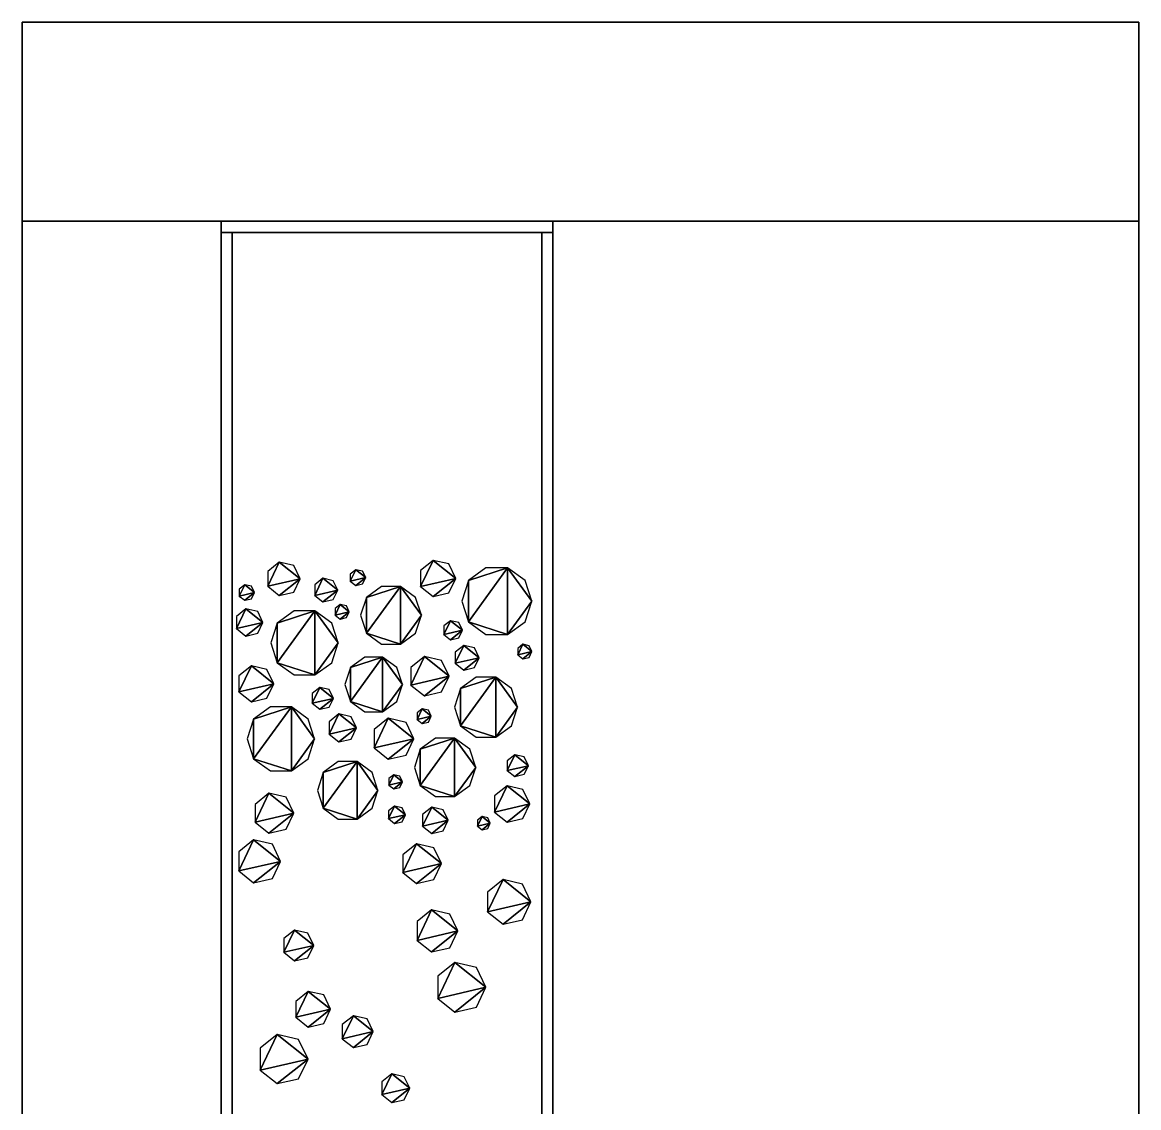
# Model space of a CAD drawing. Header units: metres. Extents: x 0 to 1.01, y 0 to 2.13.
# Drawn here: x 0 to 1.01, y 1.153 to 2.135 of the extents above; entities that cross this region are included whole.
import ezdxf

# ---------------------------------------------------------------- set-up
doc = ezdxf.new("R2010")
doc.units = ezdxf.units.M
for name, color, linetype in [('Glas', 150, 'Continuous'), ('Glasleiste', 32, 'Continuous'), ('Satinierung_Blasen', 252, 'Continuous'), ('Tuerblatt', 30, 'Continuous')]:
    doc.layers.add(name, color=color, linetype=linetype)

msp = doc.modelspace()

# ---------------------------------------------------------------- linework, layer by layer
at = {"layer": 'Glas'}
for points in [[(0.19, 0.415, 0.017), (0.19, 1.945, 0.017), (0.47, 1.945, 0.017), (0.47, 0.415, 0.017)], [(0.19, 1.945, 0.017), (0.19, 1.945, 0.023), (0.47, 1.945, 0.023), (0.47, 1.945, 0.017)], [(0.19, 0.415, 0.017), (0.19, 0.415, 0.023), (0.19, 1.945, 0.023), (0.19, 1.945, 0.017)], [(0.19, 0.415, 0.023), (0.47, 0.415, 0.023), (0.47, 1.945, 0.023), (0.19, 1.945, 0.023)], [(0.47, 0.415, 0.017), (0.47, 1.945, 0.017), (0.47, 1.945, 0.023), (0.47, 0.415, 0.023)]]:
    msp.add_3dface(points, dxfattribs=at)
at = {"layer": 'Glasleiste'}
for points in [[(0.18, 1.945), (0.18, 1.955), (0.48, 1.955), (0.48, 1.945)], [(0.18, 1.955), (0.18, 1.955, 0.008), (0.48, 1.955, 0.008), (0.48, 1.955)], [(0.18, 1.945), (0.18, 1.945, 0.008), (0.18, 1.955, 0.008), (0.18, 1.955)], [(0.18, 1.945, 0.008), (0.48, 1.945, 0.008), (0.48, 1.955, 0.008), (0.18, 1.955, 0.008)], [(0.18, 1.945, 0.032), (0.18, 1.955, 0.032), (0.48, 1.955, 0.032), (0.48, 1.945, 0.032)], [(0.18, 1.955, 0.032), (0.18, 1.955, 0.04), (0.48, 1.955, 0.04), (0.48, 1.955, 0.032)], [(0.18, 1.945, 0.032), (0.18, 1.945, 0.04), (0.18, 1.955, 0.04), (0.18, 1.955, 0.032)], [(0.18, 1.945, 0.04), (0.48, 1.945, 0.04), (0.48, 1.955, 0.04), (0.18, 1.955, 0.04)], [(0.48, 1.945), (0.48, 1.955), (0.48, 1.955, 0.008), (0.48, 1.945, 0.008)], [(0.48, 1.945, 0.032), (0.48, 1.955, 0.032), (0.48, 1.955, 0.04), (0.48, 1.945, 0.04)], [(0.18, 1.945), (0.48, 1.945), (0.48, 1.945, 0.008), (0.18, 1.945, 0.008)], [(0.18, 0.415), (0.18, 1.945), (0.19, 1.945), (0.19, 0.415)], [(0.18, 1.945), (0.18, 1.945, 0.008), (0.19, 1.945, 0.008), (0.19, 1.945)], [(0.18, 0.415), (0.18, 0.415, 0.008), (0.18, 1.945, 0.008), (0.18, 1.945)], [(0.18, 0.415, 0.008), (0.19, 0.415, 0.008), (0.19, 1.945, 0.008), (0.18, 1.945, 0.008)], [(0.18, 1.945, 0.032), (0.48, 1.945, 0.032), (0.48, 1.945, 0.04), (0.18, 1.945, 0.04)], [(0.18, 0.415, 0.032), (0.18, 1.945, 0.032), (0.19, 1.945, 0.032), (0.19, 0.415, 0.032)], [(0.18, 1.945, 0.032), (0.18, 1.945, 0.04), (0.19, 1.945, 0.04), (0.19, 1.945, 0.032)], [(0.18, 0.415, 0.032), (0.18, 0.415, 0.04), (0.18, 1.945, 0.04), (0.18, 1.945, 0.032)], [(0.18, 0.415, 0.04), (0.19, 0.415, 0.04), (0.19, 1.945, 0.04), (0.18, 1.945, 0.04)], [(0.19, 0.415), (0.19, 1.945), (0.19, 1.945, 0.008), (0.19, 0.415, 0.008)], [(0.19, 0.415, 0.032), (0.19, 1.945, 0.032), (0.19, 1.945, 0.04), (0.19, 0.415, 0.04)], [(0.47, 0.415), (0.47, 1.945), (0.48, 1.945), (0.48, 0.415)], [(0.47, 1.945), (0.47, 1.945, 0.008), (0.48, 1.945, 0.008), (0.48, 1.945)], [(0.47, 0.415), (0.47, 0.415, 0.008), (0.47, 1.945, 0.008), (0.47, 1.945)], [(0.47, 0.415, 0.008), (0.48, 0.415, 0.008), (0.48, 1.945, 0.008), (0.47, 1.945, 0.008)], [(0.47, 0.415, 0.032), (0.47, 1.945, 0.032), (0.48, 1.945, 0.032), (0.48, 0.415, 0.032)], [(0.47, 1.945, 0.032), (0.47, 1.945, 0.04), (0.48, 1.945, 0.04), (0.48, 1.945, 0.032)], [(0.47, 0.415, 0.032), (0.47, 0.415, 0.04), (0.47, 1.945, 0.04), (0.47, 1.945, 0.032)], [(0.47, 0.415, 0.04), (0.48, 0.415, 0.04), (0.48, 1.945, 0.04), (0.47, 1.945, 0.04)], [(0.48, 0.415), (0.48, 1.945), (0.48, 1.945, 0.008), (0.48, 0.415, 0.008)], [(0.48, 0.415, 0.032), (0.48, 1.945, 0.032), (0.48, 1.945, 0.04), (0.48, 0.415, 0.04)]]:
    msp.add_3dface(points, dxfattribs=at)
at = {"layer": 'Satinierung_Blasen'}
for points in [[(0.2324, 1.6466, 0.017), (0.222, 1.6383, 0.017), (0.222, 1.6249, 0.017)], [(0.2513, 1.6316, 0.017), (0.2324, 1.6466, 0.017), (0.222, 1.6249, 0.017)], [(0.2513, 1.6316, 0.017), (0.2455, 1.6437, 0.017), (0.2324, 1.6466, 0.017)], [(0.3717, 1.6482, 0.017), (0.3603, 1.6392, 0.017), (0.3603, 1.6246, 0.017)], [(0.3922, 1.6319, 0.017), (0.3717, 1.6482, 0.017), (0.3603, 1.6246, 0.017)], [(0.3922, 1.6319, 0.017), (0.3859, 1.645, 0.017), (0.3717, 1.6482, 0.017)], [(0.3017, 1.6398, 0.017), (0.2967, 1.6358, 0.017), (0.2967, 1.6295, 0.017)], [(0.3107, 1.6327, 0.017), (0.3017, 1.6398, 0.017), (0.2967, 1.6295, 0.017)], [(0.3107, 1.6327, 0.017), (0.3079, 1.6384, 0.017), (0.3017, 1.6398, 0.017)], [(0.4391, 1.6414, 0.017), (0.4195, 1.6414, 0.017), (0.4036, 1.6299, 0.017)], [(0.4391, 1.6414, 0.017), (0.4036, 1.6299, 0.017), (0.4036, 1.5926, 0.017)], [(0.4036, 1.5926, 0.017), (0.4391, 1.5811, 0.017), (0.4391, 1.6414, 0.017)], [(0.461, 1.6112, 0.017), (0.4549, 1.6299, 0.017), (0.4391, 1.6414, 0.017)], [(0.4391, 1.5811, 0.017), (0.461, 1.6112, 0.017), (0.4391, 1.6414, 0.017)], [(0.2012, 1.6262, 0.017), (0.1963, 1.6223, 0.017), (0.1963, 1.616, 0.017)], [(0.21, 1.6191, 0.017), (0.2012, 1.6262, 0.017), (0.1963, 1.616, 0.017)], [(0.21, 1.6191, 0.017), (0.2073, 1.6248, 0.017), (0.2012, 1.6262, 0.017)], [(0.222, 1.6249, 0.017), (0.2324, 1.6166, 0.017), (0.2513, 1.6316, 0.017)], [(0.2324, 1.6166, 0.017), (0.2455, 1.6196, 0.017), (0.2513, 1.6316, 0.017)], [(0.2719, 1.632, 0.017), (0.2645, 1.626, 0.017), (0.2645, 1.6165, 0.017)], [(0.2853, 1.6213, 0.017), (0.2719, 1.632, 0.017), (0.2645, 1.6165, 0.017)], [(0.2853, 1.6213, 0.017), (0.2812, 1.6298, 0.017), (0.2719, 1.632, 0.017)], [(0.2967, 1.6295, 0.017), (0.3017, 1.6255, 0.017), (0.3107, 1.6327, 0.017)], [(0.3017, 1.6255, 0.017), (0.3079, 1.6269, 0.017), (0.3107, 1.6327, 0.017)], [(0.3603, 1.6246, 0.017), (0.3717, 1.6155, 0.017), (0.3922, 1.6319, 0.017)], [(0.3717, 1.6155, 0.017), (0.3859, 1.6188, 0.017), (0.3922, 1.6319, 0.017)], [(0.4036, 1.6299, 0.017), (0.3976, 1.6112, 0.017), (0.4036, 1.5926, 0.017)], [(0.1963, 1.616, 0.017), (0.2012, 1.6121, 0.017), (0.21, 1.6191, 0.017)], [(0.2012, 1.6121, 0.017), (0.2073, 1.6135, 0.017), (0.21, 1.6191, 0.017)], [(0.2645, 1.6165, 0.017), (0.2719, 1.6106, 0.017), (0.2853, 1.6213, 0.017)], [(0.2719, 1.6106, 0.017), (0.2812, 1.6127, 0.017), (0.2853, 1.6213, 0.017)], [(0.342, 1.6247, 0.017), (0.3251, 1.6247, 0.017), (0.3113, 1.6148, 0.017)], [(0.342, 1.6247, 0.017), (0.3113, 1.6148, 0.017), (0.3113, 1.5825, 0.017)], [(0.3113, 1.5825, 0.017), (0.342, 1.5725, 0.017), (0.342, 1.6247, 0.017)], [(0.361, 1.5986, 0.017), (0.3557, 1.6148, 0.017), (0.342, 1.6247, 0.017)], [(0.342, 1.5725, 0.017), (0.361, 1.5986, 0.017), (0.342, 1.6247, 0.017)], [(0.2876, 1.6082, 0.017), (0.283, 1.6046, 0.017), (0.283, 1.5988, 0.017)], [(0.2957, 1.6017, 0.017), (0.2876, 1.6082, 0.017), (0.283, 1.5988, 0.017)], [(0.2957, 1.6017, 0.017), (0.2932, 1.607, 0.017), (0.2876, 1.6082, 0.017)], [(0.3113, 1.6148, 0.017), (0.3061, 1.5986, 0.017), (0.3113, 1.5825, 0.017)], [(0.4391, 1.5811, 0.017), (0.4549, 1.5926, 0.017), (0.461, 1.6112, 0.017)], [(0.2023, 1.6044, 0.017), (0.1937, 1.5976, 0.017), (0.1937, 1.5866, 0.017)], [(0.2177, 1.5921, 0.017), (0.2023, 1.6044, 0.017), (0.1937, 1.5866, 0.017)], [(0.2177, 1.5921, 0.017), (0.213, 1.602, 0.017), (0.2023, 1.6044, 0.017)], [(0.2646, 1.6026, 0.017), (0.2458, 1.6026, 0.017), (0.2305, 1.5915, 0.017)], [(0.2646, 1.6026, 0.017), (0.2305, 1.5915, 0.017), (0.2305, 1.5557, 0.017)], [(0.2305, 1.5557, 0.017), (0.2646, 1.5446, 0.017), (0.2646, 1.6026, 0.017)], [(0.2857, 1.5736, 0.017), (0.2799, 1.5915, 0.017), (0.2646, 1.6026, 0.017)], [(0.2646, 1.5446, 0.017), (0.2857, 1.5736, 0.017), (0.2646, 1.6026, 0.017)], [(0.283, 1.5988, 0.017), (0.2876, 1.5952, 0.017), (0.2957, 1.6017, 0.017)], [(0.2876, 1.5952, 0.017), (0.2932, 1.5965, 0.017), (0.2957, 1.6017, 0.017)], [(0.342, 1.5725, 0.017), (0.3557, 1.5825, 0.017), (0.361, 1.5986, 0.017)], [(0.1937, 1.5866, 0.017), (0.2023, 1.5798, 0.017), (0.2177, 1.5921, 0.017)], [(0.2023, 1.5798, 0.017), (0.213, 1.5823, 0.017), (0.2177, 1.5921, 0.017)], [(0.2305, 1.5915, 0.017), (0.2247, 1.5736, 0.017), (0.2305, 1.5557, 0.017)], [(0.3874, 1.5937, 0.017), (0.3815, 1.5889, 0.017), (0.3815, 1.5813, 0.017)], [(0.3982, 1.5851, 0.017), (0.3874, 1.5937, 0.017), (0.3815, 1.5813, 0.017)], [(0.3982, 1.5851, 0.017), (0.3949, 1.592, 0.017), (0.3874, 1.5937, 0.017)], [(0.4036, 1.5926, 0.017), (0.4195, 1.5811, 0.017), (0.4391, 1.5811, 0.017)], [(0.3113, 1.5825, 0.017), (0.3251, 1.5725, 0.017), (0.342, 1.5725, 0.017)], [(0.3815, 1.5813, 0.017), (0.3874, 1.5765, 0.017), (0.3982, 1.5851, 0.017)], [(0.3874, 1.5765, 0.017), (0.3949, 1.5782, 0.017), (0.3982, 1.5851, 0.017)], [(0.2646, 1.5446, 0.017), (0.2799, 1.5557, 0.017), (0.2857, 1.5736, 0.017)], [(0.3995, 1.5712, 0.017), (0.3917, 1.5651, 0.017), (0.3917, 1.5552, 0.017)], [(0.4134, 1.5601, 0.017), (0.3995, 1.5712, 0.017), (0.3917, 1.5552, 0.017)], [(0.4134, 1.5601, 0.017), (0.4091, 1.569, 0.017), (0.3995, 1.5712, 0.017)], [(0.4528, 1.5723, 0.017), (0.4483, 1.5686, 0.017), (0.4483, 1.5628, 0.017)], [(0.4611, 1.5657, 0.017), (0.4528, 1.5723, 0.017), (0.4483, 1.5628, 0.017)], [(0.4483, 1.5628, 0.017), (0.4528, 1.5591, 0.017), (0.4611, 1.5657, 0.017)], [(0.4611, 1.5657, 0.017), (0.4586, 1.571, 0.017), (0.4528, 1.5723, 0.017)], [(0.4528, 1.5591, 0.017), (0.4586, 1.5604, 0.017), (0.4611, 1.5657, 0.017)], [(0.2305, 1.5557, 0.017), (0.2458, 1.5446, 0.017), (0.2646, 1.5446, 0.017)], [(0.3259, 1.5606, 0.017), (0.3098, 1.5606, 0.017), (0.2968, 1.5512, 0.017)], [(0.3259, 1.5606, 0.017), (0.2968, 1.5512, 0.017), (0.2968, 1.5206, 0.017)], [(0.2968, 1.5206, 0.017), (0.3259, 1.5111, 0.017), (0.3259, 1.5606, 0.017)], [(0.3439, 1.5359, 0.017), (0.3389, 1.5512, 0.017), (0.3259, 1.5606, 0.017)], [(0.3259, 1.5111, 0.017), (0.3439, 1.5359, 0.017), (0.3259, 1.5606, 0.017)], [(0.3638, 1.5612, 0.017), (0.3515, 1.5513, 0.017), (0.3515, 1.5355, 0.017)], [(0.3861, 1.5434, 0.017), (0.3638, 1.5612, 0.017), (0.3515, 1.5355, 0.017)], [(0.3861, 1.5434, 0.017), (0.3792, 1.5577, 0.017), (0.3638, 1.5612, 0.017)], [(0.3917, 1.5552, 0.017), (0.3995, 1.549, 0.017), (0.4134, 1.5601, 0.017)], [(0.3995, 1.549, 0.017), (0.4091, 1.5512, 0.017), (0.4134, 1.5601, 0.017)], [(0.2073, 1.5527, 0.017), (0.196, 1.5437, 0.017), (0.196, 1.5293, 0.017)], [(0.2275, 1.5365, 0.017), (0.2073, 1.5527, 0.017), (0.196, 1.5293, 0.017)], [(0.2275, 1.5365, 0.017), (0.2213, 1.5495, 0.017), (0.2073, 1.5527, 0.017)], [(0.2968, 1.5512, 0.017), (0.2918, 1.5359, 0.017), (0.2968, 1.5206, 0.017)], [(0.196, 1.5293, 0.017), (0.2073, 1.5204, 0.017), (0.2275, 1.5365, 0.017)], [(0.2073, 1.5204, 0.017), (0.2213, 1.5236, 0.017), (0.2275, 1.5365, 0.017)], [(0.3259, 1.5111, 0.017), (0.3389, 1.5206, 0.017), (0.3439, 1.5359, 0.017)], [(0.3515, 1.5355, 0.017), (0.3638, 1.5257, 0.017), (0.3861, 1.5434, 0.017)], [(0.3638, 1.5257, 0.017), (0.3792, 1.5292, 0.017), (0.3861, 1.5434, 0.017)], [(0.4283, 1.5426, 0.017), (0.4106, 1.5426, 0.017), (0.3964, 1.5322, 0.017)], [(0.4283, 1.5426, 0.017), (0.3964, 1.5322, 0.017), (0.3964, 1.4986, 0.017)], [(0.3964, 1.4986, 0.017), (0.4283, 1.4882, 0.017), (0.4283, 1.5426, 0.017)], [(0.448, 1.5154, 0.017), (0.4426, 1.5322, 0.017), (0.4283, 1.5426, 0.017)], [(0.4283, 1.4882, 0.017), (0.448, 1.5154, 0.017), (0.4283, 1.5426, 0.017)], [(0.2691, 1.5333, 0.017), (0.2622, 1.5278, 0.017), (0.2622, 1.519, 0.017)], [(0.2815, 1.5234, 0.017), (0.2691, 1.5333, 0.017), (0.2622, 1.519, 0.017)], [(0.2815, 1.5234, 0.017), (0.2777, 1.5313, 0.017), (0.2691, 1.5333, 0.017)], [(0.3964, 1.5322, 0.017), (0.3909, 1.5154, 0.017), (0.3964, 1.4986, 0.017)], [(0.2434, 1.5157, 0.017), (0.2246, 1.5157, 0.017), (0.2093, 1.5046, 0.017)], [(0.2434, 1.5157, 0.017), (0.2093, 1.5046, 0.017), (0.2093, 1.4688, 0.017)], [(0.2093, 1.4688, 0.017), (0.2434, 1.4578, 0.017), (0.2434, 1.5157, 0.017)], [(0.2644, 1.4867, 0.017), (0.2586, 1.5046, 0.017), (0.2434, 1.5157, 0.017)], [(0.2434, 1.4578, 0.017), (0.2644, 1.4867, 0.017), (0.2434, 1.5157, 0.017)], [(0.2622, 1.519, 0.017), (0.2691, 1.5135, 0.017), (0.2815, 1.5234, 0.017)], [(0.2691, 1.5135, 0.017), (0.2777, 1.5155, 0.017), (0.2815, 1.5234, 0.017)], [(0.2968, 1.5206, 0.017), (0.3098, 1.5111, 0.017), (0.3259, 1.5111, 0.017)], [(0.4283, 1.4882, 0.017), (0.4426, 1.4986, 0.017), (0.448, 1.5154, 0.017)], [(0.2864, 1.5093, 0.017), (0.2777, 1.5023, 0.017), (0.2777, 1.4911, 0.017)], [(0.3022, 1.4967, 0.017), (0.2864, 1.5093, 0.017), (0.2777, 1.4911, 0.017)], [(0.3022, 1.4967, 0.017), (0.2974, 1.5068, 0.017), (0.2864, 1.5093, 0.017)], [(0.3311, 1.5054, 0.017), (0.3182, 1.4951, 0.017), (0.3182, 1.4786, 0.017)], [(0.3543, 1.4869, 0.017), (0.3311, 1.5054, 0.017), (0.3182, 1.4786, 0.017)], [(0.3543, 1.4869, 0.017), (0.3472, 1.5017, 0.017), (0.3311, 1.5054, 0.017)], [(0.3617, 1.5139, 0.017), (0.3571, 1.5103, 0.017), (0.3571, 1.5044, 0.017)], [(0.37, 1.5073, 0.017), (0.3617, 1.5139, 0.017), (0.3571, 1.5044, 0.017)], [(0.3571, 1.5044, 0.017), (0.3617, 1.5007, 0.017), (0.37, 1.5073, 0.017)], [(0.37, 1.5073, 0.017), (0.3674, 1.5126, 0.017), (0.3617, 1.5139, 0.017)], [(0.3617, 1.5007, 0.017), (0.3674, 1.502, 0.017), (0.37, 1.5073, 0.017)], [(0.2093, 1.5046, 0.017), (0.2035, 1.4867, 0.017), (0.2093, 1.4688, 0.017)], [(0.2777, 1.4911, 0.017), (0.2864, 1.4841, 0.017), (0.3022, 1.4967, 0.017)], [(0.2864, 1.4841, 0.017), (0.2974, 1.4866, 0.017), (0.3022, 1.4967, 0.017)], [(0.3964, 1.4986, 0.017), (0.4106, 1.4882, 0.017), (0.4283, 1.4882, 0.017)], [(0.2434, 1.4578, 0.017), (0.2586, 1.4688, 0.017), (0.2644, 1.4867, 0.017)], [(0.3182, 1.4786, 0.017), (0.3311, 1.4683, 0.017), (0.3543, 1.4869, 0.017)], [(0.3311, 1.4683, 0.017), (0.3472, 1.472, 0.017), (0.3543, 1.4869, 0.017)], [(0.3911, 1.4875, 0.017), (0.3739, 1.4875, 0.017), (0.36, 1.4774, 0.017)], [(0.3911, 1.4875, 0.017), (0.36, 1.4774, 0.017), (0.36, 1.4446, 0.017)], [(0.36, 1.4446, 0.017), (0.3911, 1.4345, 0.017), (0.3911, 1.4875, 0.017)], [(0.4104, 1.461, 0.017), (0.405, 1.4774, 0.017), (0.3911, 1.4875, 0.017)], [(0.3911, 1.4345, 0.017), (0.4104, 1.461, 0.017), (0.3911, 1.4875, 0.017)], [(0.36, 1.4774, 0.017), (0.3547, 1.461, 0.017), (0.36, 1.4446, 0.017)], [(0.2093, 1.4688, 0.017), (0.2246, 1.4578, 0.017), (0.2434, 1.4578, 0.017)], [(0.3028, 1.4662, 0.017), (0.2859, 1.4662, 0.017), (0.2722, 1.4563, 0.017)], [(0.3028, 1.4662, 0.017), (0.2722, 1.4563, 0.017), (0.2722, 1.4242, 0.017)], [(0.2722, 1.4242, 0.017), (0.3028, 1.4142, 0.017), (0.3028, 1.4662, 0.017)], [(0.3216, 1.4402, 0.017), (0.3164, 1.4563, 0.017), (0.3028, 1.4662, 0.017)], [(0.3028, 1.4142, 0.017), (0.3216, 1.4402, 0.017), (0.3028, 1.4662, 0.017)], [(0.4456, 1.4723, 0.017), (0.4388, 1.4669, 0.017), (0.4388, 1.4582, 0.017)], [(0.4579, 1.4625, 0.017), (0.4456, 1.4723, 0.017), (0.4388, 1.4582, 0.017)], [(0.4579, 1.4625, 0.017), (0.4541, 1.4704, 0.017), (0.4456, 1.4723, 0.017)], [(0.2722, 1.4563, 0.017), (0.267, 1.4402, 0.017), (0.2722, 1.4242, 0.017)], [(0.3911, 1.4345, 0.017), (0.405, 1.4446, 0.017), (0.4104, 1.461, 0.017)], [(0.4388, 1.4582, 0.017), (0.4456, 1.4528, 0.017), (0.4579, 1.4625, 0.017)], [(0.4456, 1.4528, 0.017), (0.4541, 1.4547, 0.017), (0.4579, 1.4625, 0.017)], [(0.336, 1.4543, 0.017), (0.3315, 1.4508, 0.017), (0.3315, 1.445, 0.017)], [(0.344, 1.4479, 0.017), (0.336, 1.4543, 0.017), (0.3315, 1.445, 0.017)], [(0.3315, 1.445, 0.017), (0.336, 1.4415, 0.017), (0.344, 1.4479, 0.017)], [(0.344, 1.4479, 0.017), (0.3415, 1.4531, 0.017), (0.336, 1.4543, 0.017)], [(0.336, 1.4415, 0.017), (0.3415, 1.4428, 0.017), (0.344, 1.4479, 0.017)], [(0.36, 1.4446, 0.017), (0.3739, 1.4345, 0.017), (0.3911, 1.4345, 0.017)], [(0.4386, 1.4444, 0.017), (0.4271, 1.4352, 0.017), (0.4271, 1.4206, 0.017)], [(0.4592, 1.4279, 0.017), (0.4386, 1.4444, 0.017), (0.4271, 1.4206, 0.017)], [(0.4592, 1.4279, 0.017), (0.4528, 1.4411, 0.017), (0.4386, 1.4444, 0.017)], [(0.2231, 1.4375, 0.017), (0.2106, 1.4275, 0.017), (0.2106, 1.4115, 0.017)], [(0.2457, 1.4195, 0.017), (0.2231, 1.4375, 0.017), (0.2106, 1.4115, 0.017)], [(0.2457, 1.4195, 0.017), (0.2387, 1.4339, 0.017), (0.2231, 1.4375, 0.017)], [(0.3028, 1.4142, 0.017), (0.3164, 1.4242, 0.017), (0.3216, 1.4402, 0.017)], [(0.2722, 1.4242, 0.017), (0.2859, 1.4142, 0.017), (0.3028, 1.4142, 0.017)], [(0.3367, 1.426, 0.017), (0.3312, 1.4216, 0.017), (0.3312, 1.4146, 0.017)], [(0.3467, 1.4181, 0.017), (0.3367, 1.426, 0.017), (0.3312, 1.4146, 0.017)], [(0.3467, 1.4181, 0.017), (0.3436, 1.4245, 0.017), (0.3367, 1.426, 0.017)], [(0.3704, 1.4251, 0.017), (0.3621, 1.4184, 0.017), (0.3621, 1.4078, 0.017)], [(0.3854, 1.4131, 0.017), (0.3704, 1.4251, 0.017), (0.3621, 1.4078, 0.017)], [(0.3854, 1.4131, 0.017), (0.3808, 1.4227, 0.017), (0.3704, 1.4251, 0.017)], [(0.4271, 1.4206, 0.017), (0.4386, 1.4115, 0.017), (0.4592, 1.4279, 0.017)], [(0.4386, 1.4115, 0.017), (0.4528, 1.4148, 0.017), (0.4592, 1.4279, 0.017)], [(0.2106, 1.4115, 0.017), (0.2231, 1.4015, 0.017), (0.2457, 1.4195, 0.017)], [(0.2231, 1.4015, 0.017), (0.2387, 1.405, 0.017), (0.2457, 1.4195, 0.017)], [(0.3312, 1.4146, 0.017), (0.3367, 1.4101, 0.017), (0.3467, 1.4181, 0.017)], [(0.3367, 1.4101, 0.017), (0.3436, 1.4117, 0.017), (0.3467, 1.4181, 0.017)], [(0.4159, 1.4166, 0.017), (0.4117, 1.4132, 0.017), (0.4117, 1.4079, 0.017)], [(0.4234, 1.4106, 0.017), (0.4159, 1.4166, 0.017), (0.4117, 1.4079, 0.017)], [(0.4234, 1.4106, 0.017), (0.4211, 1.4154, 0.017), (0.4159, 1.4166, 0.017)], [(0.3621, 1.4078, 0.017), (0.3704, 1.4011, 0.017), (0.3854, 1.4131, 0.017)], [(0.3704, 1.4011, 0.017), (0.3808, 1.4035, 0.017), (0.3854, 1.4131, 0.017)], [(0.4117, 1.4079, 0.017), (0.4159, 1.4045, 0.017), (0.4234, 1.4106, 0.017)], [(0.4159, 1.4045, 0.017), (0.4211, 1.4057, 0.017), (0.4234, 1.4106, 0.017)], [(0.2093, 1.3953, 0.017), (0.1959, 1.3845, 0.017), (0.1959, 1.3673, 0.017)], [(0.2336, 1.3759, 0.017), (0.2093, 1.3953, 0.017), (0.1959, 1.3673, 0.017)], [(0.2336, 1.3759, 0.017), (0.2262, 1.3914, 0.017), (0.2093, 1.3953, 0.017)], [(0.3567, 1.3919, 0.017), (0.3442, 1.3819, 0.017), (0.3442, 1.3659, 0.017)], [(0.3793, 1.3739, 0.017), (0.3567, 1.3919, 0.017), (0.3442, 1.3659, 0.017)], [(0.3793, 1.3739, 0.017), (0.3723, 1.3883, 0.017), (0.3567, 1.3919, 0.017)], [(0.1959, 1.3673, 0.017), (0.2093, 1.3565, 0.017), (0.2336, 1.3759, 0.017)], [(0.2093, 1.3565, 0.017), (0.2262, 1.3604, 0.017), (0.2336, 1.3759, 0.017)], [(0.3442, 1.3659, 0.017), (0.3567, 1.3559, 0.017), (0.3793, 1.3739, 0.017)], [(0.3567, 1.3559, 0.017), (0.3723, 1.3595, 0.017), (0.3793, 1.3739, 0.017)], [(0.4349, 1.3594, 0.017), (0.4208, 1.3482, 0.017), (0.4208, 1.3302, 0.017)], [(0.4602, 1.3392, 0.017), (0.4349, 1.3594, 0.017), (0.4208, 1.3302, 0.017)], [(0.4602, 1.3392, 0.017), (0.4524, 1.3554, 0.017), (0.4349, 1.3594, 0.017)], [(0.4208, 1.3302, 0.017), (0.4349, 1.319, 0.017), (0.4602, 1.3392, 0.017)], [(0.4349, 1.319, 0.017), (0.4524, 1.323, 0.017), (0.4602, 1.3392, 0.017)], [(0.3703, 1.332, 0.017), (0.3571, 1.3214, 0.017), (0.3571, 1.3045, 0.017)], [(0.3941, 1.313, 0.017), (0.3703, 1.332, 0.017), (0.3571, 1.3045, 0.017)], [(0.3941, 1.313, 0.017), (0.3868, 1.3282, 0.017), (0.3703, 1.332, 0.017)], [(0.2462, 1.3138, 0.017), (0.2365, 1.3061, 0.017), (0.2365, 1.2938, 0.017)], [(0.2636, 1.2999, 0.017), (0.2462, 1.3138, 0.017), (0.2365, 1.2938, 0.017)], [(0.2636, 1.2999, 0.017), (0.2583, 1.3111, 0.017), (0.2462, 1.3138, 0.017)], [(0.3571, 1.3045, 0.017), (0.3703, 1.294, 0.017), (0.3941, 1.313, 0.017)], [(0.3703, 1.294, 0.017), (0.3868, 1.2977, 0.017), (0.3941, 1.313, 0.017)], [(0.2365, 1.2938, 0.017), (0.2462, 1.286, 0.017), (0.2636, 1.2999, 0.017)], [(0.2462, 1.286, 0.017), (0.2583, 1.2888, 0.017), (0.2636, 1.2999, 0.017)], [(0.3914, 1.2844, 0.017), (0.3758, 1.272, 0.017), (0.3758, 1.252, 0.017)], [(0.4195, 1.262, 0.017), (0.3914, 1.2844, 0.017), (0.3758, 1.252, 0.017)], [(0.4195, 1.262, 0.017), (0.4108, 1.28, 0.017), (0.3914, 1.2844, 0.017)], [(0.2587, 1.2583, 0.017), (0.2475, 1.2493, 0.017), (0.2475, 1.235, 0.017)], [(0.2789, 1.2422, 0.017), (0.2587, 1.2583, 0.017), (0.2475, 1.235, 0.017)], [(0.2789, 1.2422, 0.017), (0.2727, 1.2551, 0.017), (0.2587, 1.2583, 0.017)], [(0.3758, 1.252, 0.017), (0.3914, 1.2396, 0.017), (0.4195, 1.262, 0.017)], [(0.3914, 1.2396, 0.017), (0.4108, 1.244, 0.017), (0.4195, 1.262, 0.017)], [(0.2475, 1.235, 0.017), (0.2587, 1.226, 0.017), (0.2789, 1.2422, 0.017)], [(0.2587, 1.226, 0.017), (0.2727, 1.2292, 0.017), (0.2789, 1.2422, 0.017)], [(0.2995, 1.2363, 0.017), (0.2895, 1.2283, 0.017), (0.2895, 1.2155, 0.017)], [(0.3175, 1.2219, 0.017), (0.2995, 1.2363, 0.017), (0.2895, 1.2155, 0.017)], [(0.3175, 1.2219, 0.017), (0.312, 1.2335, 0.017), (0.2995, 1.2363, 0.017)], [(0.2307, 1.2192, 0.017), (0.2153, 1.207, 0.017), (0.2153, 1.1872, 0.017)], [(0.2585, 1.1971, 0.017), (0.2307, 1.2192, 0.017), (0.2153, 1.1872, 0.017)], [(0.2585, 1.1971, 0.017), (0.2499, 1.2149, 0.017), (0.2307, 1.2192, 0.017)], [(0.2895, 1.2155, 0.017), (0.2995, 1.2075, 0.017), (0.3175, 1.2219, 0.017)], [(0.2995, 1.2075, 0.017), (0.312, 1.2104, 0.017), (0.3175, 1.2219, 0.017)], [(0.2153, 1.1872, 0.017), (0.2307, 1.1749, 0.017), (0.2585, 1.1971, 0.017)], [(0.2307, 1.1749, 0.017), (0.2499, 1.1793, 0.017), (0.2585, 1.1971, 0.017)], [(0.3344, 1.1837, 0.017), (0.3253, 1.1765, 0.017), (0.3253, 1.1649, 0.017)], [(0.3507, 1.1707, 0.017), (0.3344, 1.1837, 0.017), (0.3253, 1.1649, 0.017)], [(0.3507, 1.1707, 0.017), (0.3456, 1.1811, 0.017), (0.3344, 1.1837, 0.017)], [(0.3253, 1.1649, 0.017), (0.3344, 1.1577, 0.017), (0.3507, 1.1707, 0.017)], [(0.3344, 1.1577, 0.017), (0.3456, 1.1603, 0.017), (0.3507, 1.1707, 0.017)]]:
    msp.add_3dface(points, dxfattribs=at)
at = {"layer": 'Tuerblatt'}
for points in [[(0, 1.955), (0, 2.135), (1.01, 2.135), (1.01, 1.955)], [(0, 2.135), (0, 2.135, 0.04), (1.01, 2.135, 0.04), (1.01, 2.135)], [(0, 1.955), (0, 1.955, 0.04), (0, 2.135, 0.04), (0, 2.135)], [(0, 1.955, 0.04), (1.01, 1.955, 0.04), (1.01, 2.135, 0.04), (0, 2.135, 0.04)], [(1.01, 1.955), (1.01, 2.135), (1.01, 2.135, 0.04), (1.01, 1.955, 0.04)], [(0, 1.955), (1.01, 1.955), (1.01, 1.955, 0.04), (0, 1.955, 0.04)], [(0, 0.405), (0, 1.955), (0.18, 1.955), (0.18, 0.405)], [(0, 1.955), (0, 1.955, 0.04), (0.18, 1.955, 0.04), (0.18, 1.955)], [(0, 0.405), (0, 0.405, 0.04), (0, 1.955, 0.04), (0, 1.955)], [(0, 0.405, 0.04), (0.18, 0.405, 0.04), (0.18, 1.955, 0.04), (0, 1.955, 0.04)], [(0.18, 0.405), (0.18, 1.955), (0.18, 1.955, 0.04), (0.18, 0.405, 0.04)], [(0.48, 0.405), (0.48, 1.955), (1.01, 1.955), (1.01, 0.405)], [(0.48, 1.955), (0.48, 1.955, 0.04), (1.01, 1.955, 0.04), (1.01, 1.955)], [(0.48, 0.405), (0.48, 0.405, 0.04), (0.48, 1.955, 0.04), (0.48, 1.955)], [(0.48, 0.405, 0.04), (1.01, 0.405, 0.04), (1.01, 1.955, 0.04), (0.48, 1.955, 0.04)], [(1.01, 0.405), (1.01, 1.955), (1.01, 1.955, 0.04), (1.01, 0.405, 0.04)]]:
    msp.add_3dface(points, dxfattribs=at)

doc.saveas('drawing.dxf')
